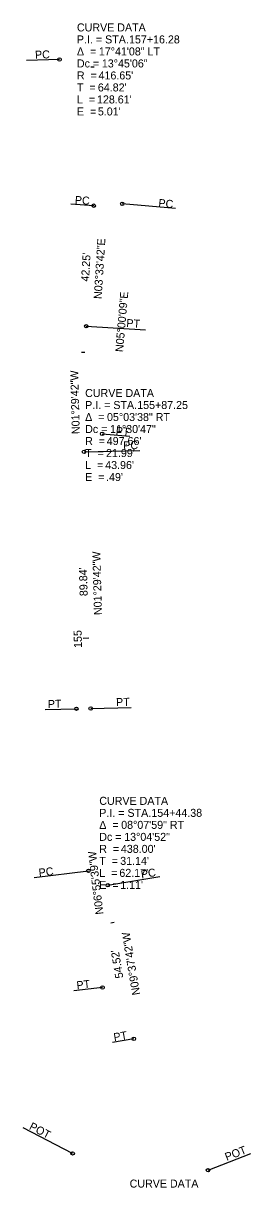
# Model space of a CAD drawing. Extents: x 152338 to 153514, y 329809 to 331517.
# Drawn here: x 152682.5 to 152762.3, y 330213.8 to 330621.2 of the extents above; entities that cross this region are included whole.
import ezdxf

# ---------------------------------------------------------------- set-up
doc = ezdxf.new("R2010")
doc.units = 0
for name, color, linetype in [('DT_X_Contour_Major', 7, 'Continuous'), ('DT_X_Contour_Minor', 7, 'Continuous'), ('DT_X_Triangles', 7, 'Continuous'), ('GE_P_Alignment', 7, 'Continuous'), ('PF_X_Ground_Line', 7, 'Continuous')]:
    doc.layers.add(name, color=color, linetype=linetype)

msp = doc.modelspace()

# ---------------------------------------------------------------- linework, layer by layer
at = {"layer": 'DT_X_Contour_Major'}
for p, q in [((152707.45, 330605.88), (152706.25, 330605.82)), ((152704.14, 330506.01), (152702.95, 330506.06)), ((152705.55, 330406.04), (152703.55, 330405.99)), ((152714.43, 330306.58), (152713.24, 330306.38))]:
    msp.add_line(p, q, dxfattribs=at)
at = {"layer": 'PF_X_Ground_Line'}
for p, q in [((152695.26, 330608.53), (152683.73, 330608.23)), ((152707.26, 330557.38), (152699.2, 330557.88)), ((152735.88, 330556.41), (152717.26, 330558.04)), ((152704.63, 330515.2), (152725.35, 330513.92)), ((152710.22, 330477.55), (152719.95, 330476.7)), ((152703.84, 330471.27), (152723.41, 330471.78)), ((152690.25, 330381.08), (152701.19, 330381.36)), ((152706.19, 330381.46), (152720.43, 330381.83)), ((152686.4, 330322.34), (152705.37, 330324.65)), ((152712.21, 330319.63), (152730.39, 330322.72)), ((152710.32, 330283.86), (152700.25, 330282.63)), ((152721.33, 330265.88), (152713.88, 330264.61)), ((152699.85, 330225.8), (152682.53, 330234.77)), ((152747.33, 330219.91), (152762.33, 330225.78))]:
    msp.add_line(p, q, dxfattribs=at)
for centre in [(152695.26, 330608.53), (152707.26, 330557.38), (152717.26, 330558.04), (152704.63, 330515.2), (152710.22, 330477.55), (152703.84, 330471.27), (152701.19, 330381.36), (152706.19, 330381.46), (152705.37, 330324.65), (152712.21, 330319.63), (152710.32, 330283.86), (152721.33, 330265.88), (152699.85, 330225.8), (152747.33, 330219.91)]:
    msp.add_circle(centre, 0.6, dxfattribs=at)

# ---------------------------------------------------------------- texts
at = {"layer": 'DT_X_Contour_Major'}
msp.add_text('155', height=2.8, rotation=91.4951, dxfattribs=at).set_placement((152703.14, 330402.67))
at = {"layer": 'DT_X_Contour_Minor'}
for s, rotation, p in [("42.25'", 86.4383, (152705.56, 330530.74)), ("89.84'", 91.4951, (152705.12, 330420.81)), ("54.52'", 99.6283, (152717.66, 330287.27))]:
    msp.add_text(s, height=2.8, rotation=rotation, dxfattribs=at).set_placement(p)
at = {"layer": 'DT_X_Triangles'}
for s, p in [('CURVE DATA', (152701.36, 330618.35)), ('P.I. = STA. ', (152701.36, 330614.15)), ('157+16.28', (152719.63, 330614.15)), ('Δ  = ', (152701.36, 330609.95)), ('17°41\'08" LT', (152709.04, 330609.95)), ('Dc = ', (152701.36, 330605.75)), ('13°45\'06"', (152710.1, 330605.75)), ('R  = ', (152701.36, 330601.55)), ("416.65'", (152708.94, 330601.55)), ('T  = ', (152701.36, 330597.35)), ("64.82'", (152708.7, 330597.35)), ('L  = ', (152701.36, 330593.15)), ("128.61'", (152708.4, 330593.15)), ("5.01'", (152708.7, 330588.95)), ('E  = ', (152701.36, 330588.95)), ('CURVE DATA', (152704.24, 330490.44)), ('P.I. = STA. ', (152704.24, 330486.24)), ('155+87.25', (152722.5, 330486.24)), ('Δ  = ', (152704.24, 330482.04)), ('05°03\'38" RT', (152711.91, 330482.04)), ('Dc = ', (152704.24, 330477.84)), ('11°30\'47"', (152712.97, 330477.84)), ('R  = ', (152704.24, 330473.64)), ("497.66'", (152711.82, 330473.64)), ('T  = ', (152704.24, 330469.44)), ("21.99'", (152711.57, 330469.44)), ('L  = ', (152704.24, 330465.24)), ("43.96'", (152711.28, 330465.24)), ('E  = ', (152704.24, 330461.04)), (".49'", (152711.58, 330461.04)), ('CURVE DATA', (152709.2, 330347.75)), ('P.I. = STA. ', (152709.2, 330343.55)), ('154+44.38', (152727.47, 330343.55)), ('Δ  = ', (152709.2, 330339.35)), ('08°07\'59" RT', (152716.88, 330339.35)), ('Dc = ', (152709.2, 330335.15)), ('13°04\'52"', (152717.94, 330335.15)), ('R  = ', (152709.2, 330330.95)), ("438.00'", (152716.78, 330330.95)), ('T  = ', (152709.2, 330326.75)), ("31.14'", (152716.54, 330326.75)), ('L  = ', (152709.2, 330322.55)), ("62.17'", (152716.24, 330322.55)), ('E  = ', (152709.2, 330318.35)), ("1.11'", (152716.54, 330318.35)), ('CURVE DATA', (152719.84, 330213.84))]:
    msp.add_text(s, height=2.8, dxfattribs=at).set_placement(p)
at = {"layer": 'GE_P_Alignment'}
for s, rotation, p in [('N03°33\'42"E', 86.4383, (152710.03, 330524.65)), ('N05°00\'09"E', 84.9976, (152717.53, 330506.06)), ('N01°29\'42"W', 91.4951, (152702.38, 330477.5)), ('N01°29\'42"W', 91.4951, (152710.14, 330414.18)), ('N06°55\'39"W', 96.9275, (152710.7, 330309.55)), ('N09°37\'42"W', 99.6283, (152723.56, 330281.42))]:
    msp.add_text(s, height=2.8, rotation=rotation, dxfattribs=at).set_placement(p)
at = {"layer": 'PF_X_Ground_Line'}
for s, rotation, p in [('PC', 1.4951, (152686.69, 330608.8)), ('PC', 356.4383, (152700.57, 330558.01)), ('PC', 354.9976, (152729.85, 330556.97)), ('PT', 356.4383, (152718.62, 330514.95)), ('PT', 354.9976, (152714.89, 330477.26)), ('PC', 1.499, (152717.63, 330472.11)), ('PT', 1.4951, (152691.19, 330381.61)), ('PT', 1.4951, (152715.11, 330382.29)), ('PC', 6.9275, (152688.12, 330322.59)), ('PC', 9.6283, (152724.06, 330321.98)), ('PT', 6.9275, (152701.4, 330283.19)), ('PT', 9.6283, (152714.46, 330265.04)), ('POT', 332.6169, (152684.36, 330234.35)), ('POT', 21.3957, (152753.92, 330223.13))]:
    msp.add_text(s, height=2.8, rotation=rotation, dxfattribs=at).set_placement(p)

doc.saveas('drawing.dxf')
